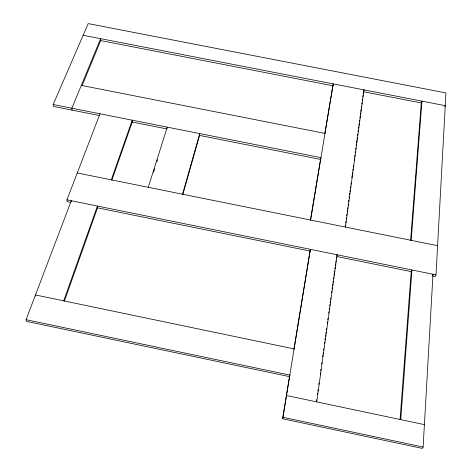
<?xml version="1.0" encoding="UTF-8"?>
<svg xmlns="http://www.w3.org/2000/svg" width="472" height="472" viewBox="0 0 472 472"><rect width="100%" height="100%" fill="white"/><g stroke="black" fill="none" stroke-linecap="round" stroke-linejoin="round"><path stroke-width="0.71" d="M167.218 128.372L167.271 127.133L148.267 187.301M432.311 275.925L435.196 276.509L436.004 274.863L445.934 92.925L88.199 23.6L53.183 104.501L53.377 106.401L99.48 115.551M289.501 376.68L282.675 418.758L422.245 448.4L423.124 447.043L432.995 274.256L432.458 275.353M400.752 419.626L411.944 269.972L411.2 271.63L400.061 419.578M410.581 240.572L421.295 102.955L421.956 101.144L411.189 240.342M345.221 226.625L345.421 225.162M345.716 222.973L345.911 221.515M346.206 219.327L346.407 217.869M346.702 215.68L346.896 214.223M347.191 212.034L347.392 210.577M347.587 209.12L347.787 207.662M348.082 205.473L348.277 204.016M348.572 201.827L348.773 200.37M349.068 198.181L349.262 196.724M349.557 194.535L349.758 193.077M349.953 191.614L350.153 190.157M350.448 187.968L350.643 186.511M350.938 184.322L351.138 182.865M351.829 177.761L352.124 175.572M352.318 174.115L352.519 172.652M352.814 170.469L353.009 169.005M353.304 166.822L353.504 165.359M354.195 160.256L354.49 158.067M354.684 156.61L354.885 155.152M355.18 152.963L355.375 151.506M355.676 149.317L355.87 147.86M356.165 145.671L356.36 144.214M356.561 142.756L356.856 140.567M357.05 139.104L357.251 137.647M357.546 135.458L357.741 134.001M358.041 131.812L358.236 130.355M358.531 128.166L358.732 126.708M358.926 125.251L359.121 123.794M359.416 121.605L359.617 120.148M359.912 117.959L360.106 116.501M360.407 114.312L360.602 112.855M360.797 111.392L361.098 109.209M361.292 107.746L361.487 106.288M361.788 104.1L361.983 102.642M362.278 100.453L362.478 98.996M362.773 96.807L362.968 95.35M363.163 93.893L363.464 91.704M345.474 227.085L363.989 89.869L363.635 91.09M316.73 401.89L337.144 254.768L336.784 255.895M316.488 401.171L316.688 399.713M317.396 394.621L317.597 393.17M317.898 390.987L318.104 389.536M318.812 384.444L319.013 382.987M320.228 374.261L320.429 372.809M320.73 370.626L320.936 369.175M321.644 364.083L321.845 362.626M322.653 356.808L322.854 355.357M323.054 353.9L323.261 352.448M323.562 350.265L323.762 348.814M324.471 343.722L324.677 342.265M324.978 340.088L325.178 338.63M325.485 336.447L325.686 334.996M325.887 333.539L326.093 332.087M326.394 329.904L326.594 328.453M327.303 323.361L327.503 321.904M327.81 319.727L328.011 318.27M328.718 313.178L328.919 311.726M329.226 309.543L329.426 308.092M329.733 305.909L329.934 304.452M330.134 303L330.335 301.543M330.642 299.366L330.842 297.909M331.55 292.817L331.751 291.366M332.058 289.183L332.258 287.731M332.559 285.548L332.766 284.097M332.966 282.639L333.167 281.188M333.474 279.005L333.674 277.548M333.975 275.371L334.182 273.913M334.382 272.462L334.583 271.005M334.884 268.822L335.091 267.37M335.391 265.187L335.592 263.736M335.798 262.279L335.999 260.827M336.3 258.644L336.507 257.187M293.979 349.079L310.358 249.322L282.675 418.758M310.393 220.341L320.753 158.002M324.824 133.493L333.214 83.886L310.611 220.052M182.546 194.216L199.733 133.576L199.573 135.423L182.817 194.6M286.203 397.017L286.657 395.542L424.405 424.623M153.518 172.333L154.621 168.834M156.828 161.843L157.489 159.748M111.286 179.838L132.237 120.183L132.243 122.053L111.829 180.274M64.404 301.148L97.503 207.833L97.409 206.04L63.714 300.853M26.066 319.692L289.967 375.116L289.513 376.632L26.379 321.343L26.066 319.692L71.284 200.73L71.39 201.933M70.717 202.388L67.112 201.656L66.936 199.845L99.999 113.787M444.76 106.873L445.238 105.669L83.149 35.258M82.152 85.568L100.701 40.58L100.624 38.657L71.88 108.212L72.033 110.106M100.607 40.562L333.256 85.827M363.599 91.733L421.402 102.979M81.314 85.385L324.99 133.417M53.183 104.501L320.972 157.63L320.517 159.43L199.16 135.34M131.983 122.006L166.657 128.885M77.26 172.976L437.597 245.67M66.936 199.845L436.004 274.863M97.427 207.822L310.334 251.122M337.043 256.55L411.377 271.665M294.209 348.938L35.465 294.959L35.654 296.086M283.129 417.325L423.124 447.043"/></g></svg>
